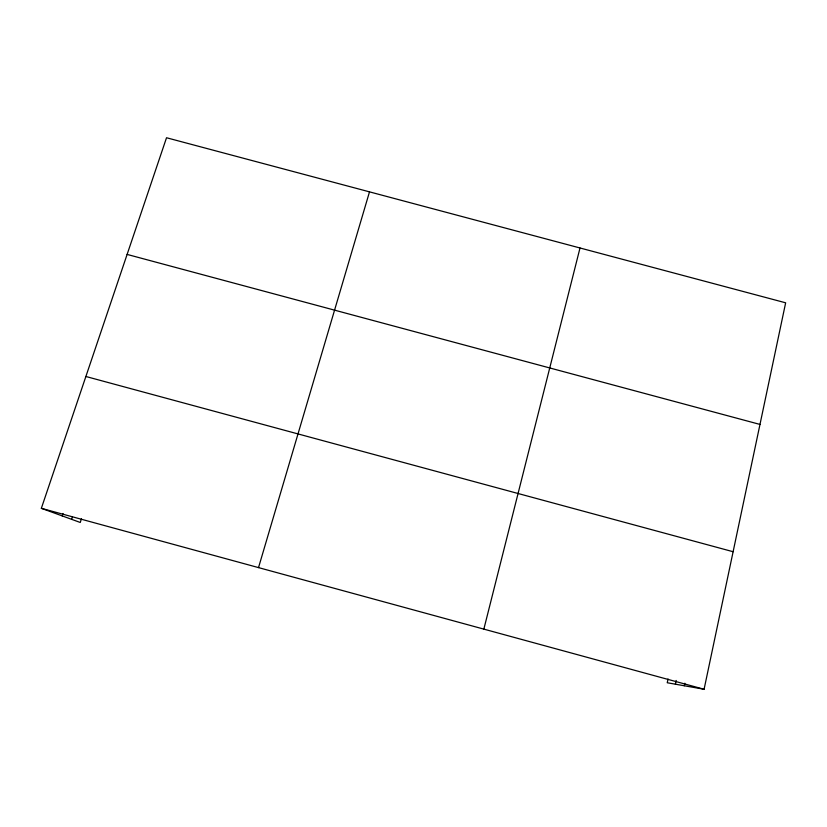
<?xml version="1.0" encoding="UTF-8"?>
<svg xmlns="http://www.w3.org/2000/svg" width="827" height="827" viewBox="0 0 827 827"><rect width="100%" height="100%" fill="white"/><g stroke="black" fill="none" stroke-linecap="round" stroke-linejoin="round"><path stroke-width="1.24" d="M668.051 678.977L667.234 682.751L704.087 689.253L785.65 302.806L166.527 137.747L41.35 508.316L80.25 522.468L81.449 518.829M675.39 684.187L676.197 680.466M684.291 685.759L684.839 683.247M483.847 629.12L580.006 247.986M258.52 567.601L369.504 191.864M71.629 519.335L72.445 516.896M62.232 515.914L63.038 513.495M127.11 254.416L759.982 424.427M85.884 376.492L733.115 551.723M41.35 508.316L704.087 689.253"/></g></svg>
